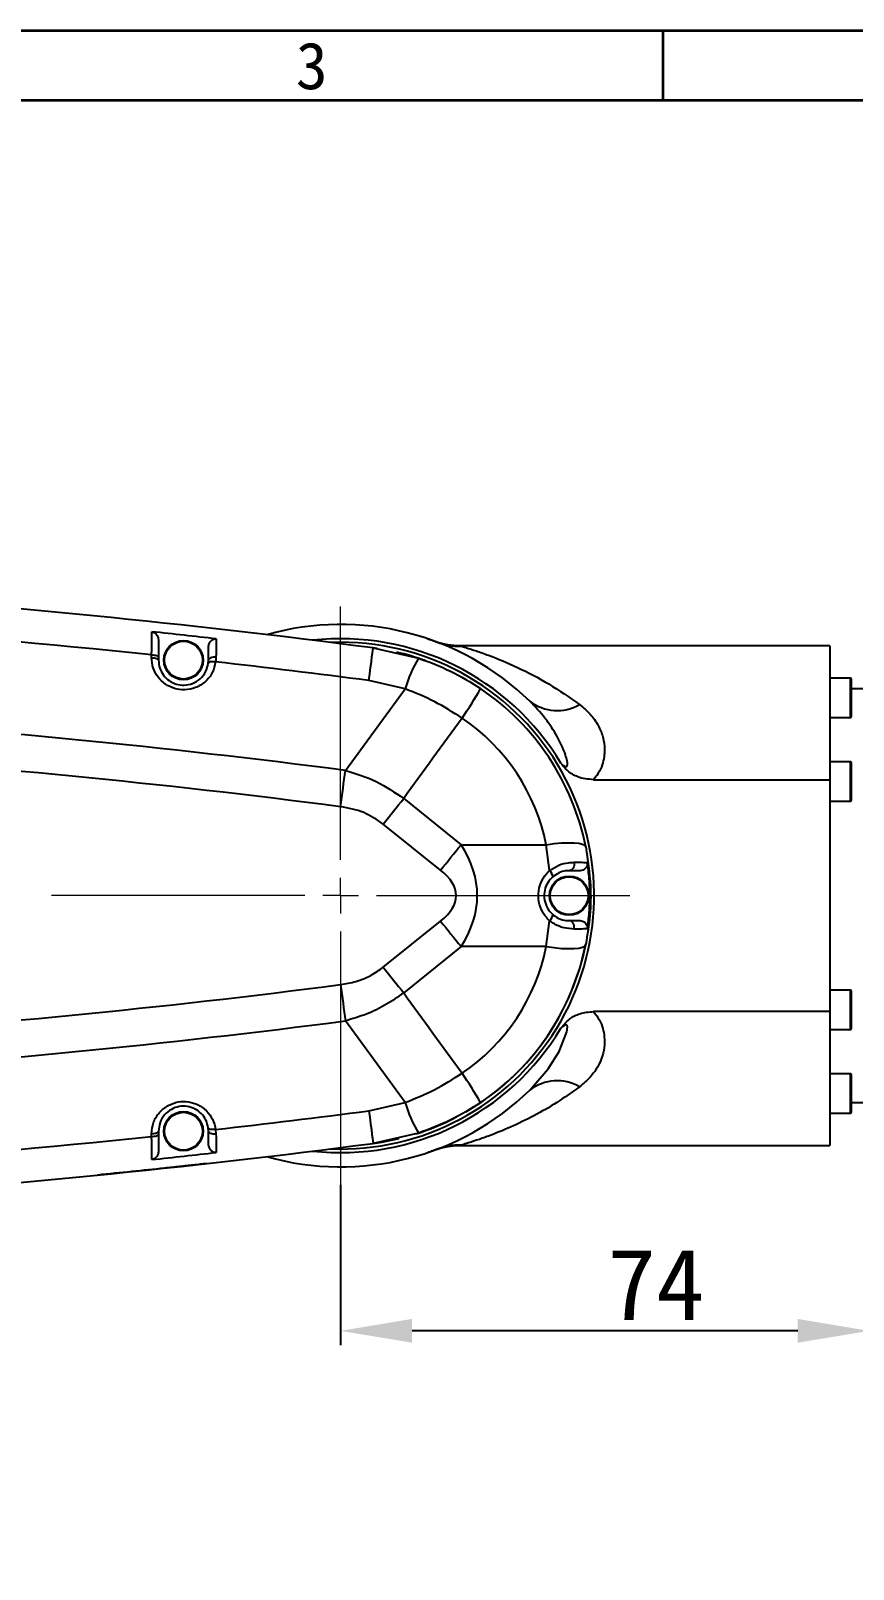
# Model space of a CAD drawing. Header units: inches. Extents: x 205 to 4949, y 179 to 2281.
# Drawn here: x 4663.5 to 4778.6, y 1291.5 to 1507.1 of the extents above; entities that cross this region are included whole.
import ezdxf

# ---------------------------------------------------------------- set-up
doc = ezdxf.new("R2010")
doc.units = ezdxf.units.IN
doc.header["$MEASUREMENT"] = 0
doc.layers.add('5', color=7, linetype='Continuous', lineweight=0)
doc.layers.add('PDF_Geomertry', color=7, linetype='Continuous')
doc.layers.add('PDF_Text', color=7, linetype='Continuous')
doc.styles.get("Standard").update_dxf_attribs({"font": ''})
doc.styles.add('宋体', font='')
doc.styles.get('Standard').set_extended_font_data('SimSun')
doc.styles.get('宋体').set_extended_font_data('SimSun')
doc.dimstyles.new('ISO-25', dxfattribs={"dimtxt": 2.5, "dimasz": 2.5, "dimexe": 1.25, "dimexo": 0.625, "dimtad": 1, "dimtxsty": 'Standard', "dimcen": 2.5, "dimadec": 0, "dimazin": 0, "dimtfac": 1, "dimtmove": 0, "dimatfit": 3, "dimfxl": 1, "dimarcsym": 0})

# ---------------------------------------------------------------- blocks, each defined once
blk = doc.blocks.new('*D58')
at = {"color": 0, "lineweight": -2}
for p, q in [((4780.84, 1356.91), (4780.84, 1322.94)), ((4706.84, 1345.41), (4706.84, 1322.94)), ((4770.84, 1324.94), (4716.84, 1324.94))]:
    blk.add_line(p, q, dxfattribs=at)
at = {"color": 0}
for points in [[(4716.84, 1326.61), (4716.84, 1323.28), (4706.84, 1324.94)], [(4770.84, 1323.28), (4770.84, 1326.61), (4780.84, 1324.94)]]:
    blk.add_solid(points, dxfattribs=at)
at = {"layer": 'Defpoints', "color": 0}
for p in [(4780.84, 1356.91), (4706.84, 1345.41), (4706.84, 1324.94)]:
    blk.add_point(p, dxfattribs=at)
at = {"color": 0, "insert": (4751, 1336.47), "char_height": 40, "attachment_point": 2}
blk.add_mtext('{\\fSimSun|b1|i0|c134|p2;\\H0.25x;74}', dxfattribs=at)
blk = doc.blocks.new('*D59')
at = {"color": 0, "lineweight": -2}
for p, q in [((4785.34, 1360.95), (4785.34, 1322.94)), ((4780.84, 1351.95), (4780.84, 1322.94)), ((4770.84, 1324.94), (4760.84, 1324.94)), ((4785.34, 1324.94), (4780.84, 1324.94)), ((4795.34, 1324.94), (4828.45, 1324.94))]:
    blk.add_line(p, q, dxfattribs=at)
at = {"color": 0}
for points in [[(4770.84, 1323.28), (4770.84, 1326.61), (4780.84, 1324.94)], [(4795.34, 1326.61), (4795.34, 1323.28), (4785.34, 1324.94)]]:
    blk.add_solid(points, dxfattribs=at)
at = {"layer": 'Defpoints', "color": 0}
for p in [(4785.34, 1360.95), (4780.84, 1351.95), (4780.84, 1324.94)]:
    blk.add_point(p, dxfattribs=at)
at = {"color": 0, "insert": (4816.9, 1336.47), "char_height": 40, "attachment_point": 2}
blk.add_mtext('{\\fSimSun|b1|i0|c134|p2;\\H0.25x;4.5}', dxfattribs=at)
blk = doc.blocks.new('SW_CENTERMARKSYMBOL_11')
at = {"layer": '5', "color": 0}
for p, q in [((0, 1), (0, 8.1)), ((0, 0), (0, 0.5)), ((-1, 0), (-8.1, 0)), ((0, 0), (-0.5, 0)), ((0, 0), (0, -0.5)), ((0, 0), (0.5, 0)), ((1, 0), (8.1, 0)), ((0, -1), (0, -8.1))]:
    blk.add_line(p, q, dxfattribs=at)

msp = doc.modelspace()

# ---------------------------------------------------------------- linework, layer by layer
for p, q in [((4688.3446, 1418.9143), (4688.3446, 1420.5927)), ((4706.8446, 1421.4142), (4705.4247, 1421.3858)), ((4711.4002, 1420.6165), (4717.7523, 1419.1712)), ((4775.3444, 1420.9142), (4723.4389, 1420.9142)), ((4775.3444, 1420.9142), (4775.3444, 1402.1624)), ((4680.3805, 1419.2544), (4680.3805, 1419.651)), ((4681.3446, 1419.3108), (4681.3446, 1418.9143)), ((4688.3151, 1418.4608), (4688.3446, 1418.9143)), ((4778.2444, 1416.3771), (4775.3444, 1416.3771)), ((4778.2444, 1410.8771), (4778.2444, 1416.3771)), ((4778.3444, 1416.2771), (4778.3444, 1410.9771)), ((4707.5092, 1403.4613), (4715.8926, 1414.8922)), ((4715.8926, 1414.8922), (4710.8007, 1416.0498)), ((4726.4215, 1414.927), (4725.8715, 1415.2907)), ((4780.8444, 1414.9143), (4778.3444, 1414.9143)), ((4775.3444, 1410.8771), (4778.2444, 1410.8771)), ((4778.2444, 1404.6643), (4775.3444, 1404.6643)), ((4778.2444, 1399.1643), (4778.2444, 1404.6643)), ((4778.3444, 1404.5643), (4778.3444, 1399.2643)), ((4742.2522, 1402.1624), (4775.3444, 1402.1624)), ((4775.3444, 1402.1624), (4775.3444, 1369.6663)), ((4715.6727, 1399.5165), (4723.7114, 1393.056)), ((4775.3444, 1399.1643), (4778.2444, 1399.1643)), ((4720.8417, 1389.4851), (4712.8029, 1395.9456)), ((4723.7114, 1393.056), (4735.6431, 1393.056)), ((4736.0843, 1389.4244), (4735.6431, 1393.056)), ((4712.8029, 1375.883), (4720.8417, 1382.3435)), ((4735.6431, 1378.7727), (4736.0843, 1382.4042)), ((4723.7114, 1378.7727), (4715.6727, 1372.3122)), ((4735.6431, 1378.7727), (4723.7114, 1378.7727)), ((4778.2444, 1372.6644), (4775.3444, 1372.6644)), ((4778.2444, 1367.1644), (4778.2444, 1372.6644)), ((4778.3444, 1372.5644), (4778.3444, 1367.2644)), ((4775.3444, 1369.6663), (4742.2522, 1369.6663)), ((4775.3444, 1369.6663), (4775.3444, 1350.9144)), ((4715.8926, 1356.9365), (4707.5092, 1368.3673)), ((4775.3444, 1367.1644), (4778.2444, 1367.1644)), ((4778.2444, 1360.9516), (4775.3444, 1360.9516)), ((4778.2444, 1360.7432), (4778.2444, 1360.9516)), ((4778.2444, 1355.4516), (4778.2444, 1360.7432)), ((4778.3444, 1360.8516), (4778.3444, 1360.6507)), ((4778.3444, 1360.6507), (4778.3444, 1355.5516)), ((4733.3387, 1358.6737), (4733.5945, 1358.9695)), ((4710.8007, 1355.7789), (4715.8926, 1356.9365)), ((4778.3444, 1356.9144), (4780.8444, 1356.9144)), ((4775.3444, 1355.4516), (4778.2444, 1355.4516)), ((4680.3805, 1352.1777), (4680.3805, 1352.5743)), ((4681.3446, 1352.9144), (4681.3446, 1352.5178)), ((4688.3446, 1352.9144), (4688.3151, 1353.3679)), ((4689.3451, 1353.1576), (4689.394, 1352.4779)), ((4717.7523, 1352.6575), (4711.4002, 1351.2122)), ((4723.4389, 1350.9144), (4775.3444, 1350.9144))]:
    msp.add_line(p, q)
at = {"flags": 128}
for points in [[(4710.8007, 1416.0498), (4710.9274, 1417.0143), (4711.0438, 1417.9011), (4711.1473, 1418.6895), (4711.2355, 1419.3613), (4711.3063, 1419.9007), (4711.3581, 1420.2952), (4711.3897, 1420.5357), (4711.4002, 1420.6165)], [(4711.973, 1420.5365), (4711.6932, 1420.5767), (4711.4002, 1420.6165)], [(4680.3805, 1419.651), (4680.5704, 1419.6424), (4680.7521, 1419.6216), (4680.9187, 1419.5895), (4681.0643, 1419.5471), (4681.1835, 1419.4961), (4681.2719, 1419.4382), (4681.3263, 1419.3757), (4681.3446, 1419.3108)], [(4680.3805, 1419.2544), (4680.5704, 1419.2458), (4680.7521, 1419.225), (4680.9187, 1419.1929), (4681.0643, 1419.1505), (4681.1835, 1419.0995), (4681.2719, 1419.0416), (4681.3263, 1418.9792), (4681.3446, 1418.9143)], [(4689.3451, 1418.6711), (4689.1516, 1418.6894), (4688.964, 1418.6941), (4688.7895, 1418.6849), (4688.6347, 1418.6622), (4688.5055, 1418.6269), (4688.4069, 1418.5804), (4688.3426, 1418.5243), (4688.3151, 1418.4608)], [(4689.394, 1419.3507), (4689.1921, 1419.3462), (4688.9964, 1419.3239), (4688.815, 1419.2849), (4688.6552, 1419.2308), (4688.5236, 1419.1637), (4688.4255, 1419.0865), (4688.365, 1419.0022), (4688.3446, 1418.9143)], [(4706.8483, 1398.3738), (4706.9326, 1399.0226), (4707.0168, 1399.6702), (4707.1006, 1400.3154), (4707.1839, 1400.9568), (4707.2666, 1401.5933), (4707.3484, 1402.2237), (4707.4294, 1402.8468), (4707.5092, 1403.4613)], [(4712.8029, 1395.9456), (4713.1674, 1396.3991), (4713.5313, 1396.8519), (4713.8941, 1397.3033), (4714.2553, 1397.7528), (4714.6142, 1398.1994), (4714.9705, 1398.6427), (4715.3235, 1399.0819), (4715.6727, 1399.5165)], [(4720.8417, 1389.4851), (4721.2061, 1389.9387), (4721.57, 1390.3914), (4721.9328, 1390.8429), (4722.294, 1391.2923), (4722.653, 1391.739), (4723.0092, 1392.1822), (4723.3622, 1392.6215), (4723.7114, 1393.056)], [(4735.6431, 1393.056), (4736.7434, 1393.2), (4737.7759, 1393.2937), (4738.712, 1393.3346), (4739.5258, 1393.3215), (4740.1946, 1393.2548), (4740.6999, 1393.1363), (4741.0277, 1392.9693), (4741.1688, 1392.7584)], [(4739.5466, 1390.5906), (4739.5571, 1390.3731), (4739.5338, 1390.1575), (4739.4777, 1389.954), (4739.3915, 1389.7725), (4739.2793, 1389.6216), (4739.1463, 1389.5083), (4738.9991, 1389.4381), (4738.8445, 1389.4143)], [(4720.8417, 1382.3435), (4721.2061, 1381.89), (4721.57, 1381.4372), (4721.9328, 1380.9858), (4722.294, 1380.5364), (4722.653, 1380.0897), (4723.0092, 1379.6464), (4723.3622, 1379.2072), (4723.7114, 1378.7727)], [(4739.5466, 1381.238), (4739.5571, 1381.4556), (4739.5338, 1381.6712), (4739.4777, 1381.8746), (4739.3915, 1382.0561), (4739.2793, 1382.2071), (4739.1463, 1382.3204), (4738.9991, 1382.3905), (4738.8445, 1382.4143)], [(4735.6431, 1378.7727), (4736.7434, 1378.6287), (4737.7759, 1378.535), (4738.712, 1378.4941), (4739.5258, 1378.5072), (4740.1946, 1378.5739), (4740.6999, 1378.6924), (4741.0277, 1378.8594), (4741.1688, 1379.0703)], [(4739.1851, 1372.5322), (4740.3731, 1375.8727), (4741.1883, 1379.1688)], [(4712.8029, 1375.883), (4713.1674, 1375.4296), (4713.5313, 1374.9767), (4713.8941, 1374.5253), (4714.2553, 1374.0759), (4714.6142, 1373.6293), (4714.9705, 1373.186), (4715.3235, 1372.7468), (4715.6727, 1372.3122)], [(4706.8483, 1373.4549), (4706.9326, 1372.806), (4707.0168, 1372.1584), (4707.1006, 1371.5133), (4707.1839, 1370.8718), (4707.2666, 1370.2353), (4707.3484, 1369.6049), (4707.4294, 1368.9818), (4707.5092, 1368.3673)], [(4733.5945, 1358.9695), (4735.9219, 1361.6606), (4737.4257, 1364.0986), (4738.516, 1366.838), (4738.6045, 1367.551), (4738.5665, 1367.726), (4738.5341, 1367.7789), (4738.4854, 1367.8184), (4738.433, 1367.8342), (4738.3601, 1367.8306), (4738.2312, 1367.7833), (4737.8267, 1367.4848), (4737.699, 1367.3672), (4737.699, 1367.3672)], [(4710.8007, 1355.7789), (4710.9274, 1354.8143), (4711.0438, 1353.9275), (4711.1473, 1353.1391), (4711.2355, 1352.4673), (4711.3063, 1351.9279), (4711.3581, 1351.5334), (4711.3897, 1351.293), (4711.4002, 1351.2122)], [(4680.3805, 1352.5743), (4680.5704, 1352.5829), (4680.7521, 1352.6036), (4680.9187, 1352.6357), (4681.0643, 1352.6781), (4681.1835, 1352.7291), (4681.2719, 1352.787), (4681.3263, 1352.8495), (4681.3446, 1352.9144)], [(4680.3805, 1352.1777), (4680.5704, 1352.1863), (4680.7521, 1352.207), (4680.9187, 1352.2392), (4681.0643, 1352.2816), (4681.1835, 1352.3326), (4681.2719, 1352.3904), (4681.3263, 1352.4529), (4681.3446, 1352.5178)], [(4689.3451, 1353.1576), (4689.1516, 1353.1392), (4688.964, 1353.1346), (4688.7895, 1353.1438), (4688.6347, 1353.1664), (4688.5055, 1353.2017), (4688.4069, 1353.2483), (4688.3426, 1353.3044), (4688.3151, 1353.3679)], [(4689.394, 1352.4779), (4689.1921, 1352.4825), (4688.9964, 1352.5047), (4688.815, 1352.5437), (4688.6552, 1352.5979), (4688.5236, 1352.6649), (4688.4255, 1352.7422), (4688.365, 1352.8265), (4688.3446, 1352.9144)], [(4711.4002, 1351.2122), (4712.5949, 1351.3901), (4715.0202, 1351.8827)], [(4720.1645, 1350.3263), (4720.2128, 1350.3479), (4721.1701, 1350.6486), (4721.6482, 1350.7562), (4721.7149, 1350.769), (4721.7332, 1350.7724), (4721.7425, 1350.7741), (4721.7437, 1350.7743), (4721.7442, 1350.7745), (4721.7445, 1350.7745), (4721.7445, 1350.7745), (4721.7446, 1350.7745), (4721.7446, 1350.7745)]]:
    msp.add_lwpolyline(points, dxfattribs=at)
for centre, radius in [((4684.8446, 1418.9142), 2.75), ((4684.8446, 1418.9142), 2.65), ((4738.8445, 1385.9143), 2.75), ((4738.8445, 1385.9143), 2.65), ((4684.8446, 1352.9144), 2.75), ((4684.8446, 1352.9144), 2.65)]:
    msp.add_circle(centre, radius)
for centre, radius, start, end in [((4553.845, 220.4673), 1210.4469, 82.5209933, 89.9806604), ((4553.845, 220.4673), 1205.8411, 83.976548, 88.1460627), ((4553.845, 220.4673), 1209.0612, 83.561047, 83.9903587), ((4706.8446, 1385.9143), 37.9999, 45.795877, 105.798563), ((4706.8446, 1385.9143), 35.9999, 31.010893, 96.261051), ((4706.8446, 1385.9143), 35.4999, 267.707735, 90), ((4723.6645, 1430.6001), 9.7466, 249.380652, 270.533333), ((4553.845, 220.4673), 1205.8411, 82.5209933, 83.5480556), ((4706.8446, 1385.9143), 34.9999, 70.205103, 77.048813), ((4730.8422, 1410.9385), 15.4636, 147.832925, 165.1862), ((4778.2444, 1416.2771), 0.1, 0, 90), ((4691.3752, 1433.885), 39.8453, 324.577916, 331.589167), ((4706.8446, 1385.9143), 34.9999, 11.2766, 55.989612), ((4553.845, 220.4673), 1192.9323, 82.5990413, 89.9018294), ((4737.187, 1418.1999), 6.3451, 232.663384, 299.494188), ((4708.1838, 1387.5807), 27.9999, 11.2766, 55.989612), ((4778.2444, 1410.9771), 0.1, 270, 0), ((4553.845, 220.4673), 1187.8021, 82.5990413, 89.9018294), ((4778.2444, 1404.5643), 0.1, 0, 90), ((4778.2444, 1399.2643), 0.1, 270, 0), ((4735.3052, 1388.4542), 1.2443, 4.572287, 51.235765), ((4735.3051, 1383.3745), 1.2443, 308.765977, 355.429214), ((4708.1838, 1384.2479), 27.9999, 304.010388, 348.7234), ((4706.8446, 1385.9143), 34.9999, 304.010388, 348.7234), ((4553.845, 2551.3613), 1187.8021, 270.0981706, 277.4009587), ((4706.8446, 1385.9143), 34.9999, 300.067254, 337.520851), ((4778.2444, 1372.5644), 0.1, 360, 90), ((4553.845, 2551.3613), 1192.9323, 270.0981706, 277.4009587), ((4706.8446, 1385.9143), 35.9999, 263.738949, 328.989107), ((4778.2444, 1367.2644), 0.1, 270, 0), ((4691.3832, 1337.9489), 39.8358, 28.409587, 35.422589), ((4778.2444, 1360.8516), 0.1, 0, 90), ((4706.8446, 1385.9143), 37.9999, 254.201437, 314.204123), ((4737.187, 1353.6284), 6.3454, 60.507945, 127.334484), ((4730.8422, 1360.8901), 15.4635, 194.813389, 212.166902), ((4553.845, 2551.3613), 1205.8411, 276.4519444, 277.4790067), ((4706.8446, 1385.9143), 34.9999, 287.583956, 297.62447), ((4778.2444, 1355.5516), 0.1, 270, 0), ((4553.845, 2551.3613), 1205.8411, 271.8539373, 276.023452), ((4553.845, 2551.3613), 1210.4469, 270.0193396, 277.4790067), ((4553.845, 2551.3613), 1209.0612, 276.0096413, 276.438953), ((4723.6641, 1341.2312), 9.744, 89.463746, 110.622269)]:
    msp.add_arc(centre, radius, start, end)
for centre, major_axis, ratio, start_param, end_param in [((5282.9313, 1127.6672), (816.5258, 1016.0006), 0.47274837, 1.67034684, 1.68107589), ((4646.8812, 1385.9143), (79.1043, 0), 0.37924524, 6.04282194, 6.52354868), ((4646.8812, 1385.9143), (76.1496, 0), 0.1969802, 6.04282194, 6.52354868), ((5282.9313, 1644.1615), (-816.5258, 1016.0006), 0.47274837, 1.46051677, 1.47124581)]:
    msp.add_ellipse(centre, major_axis=major_axis, ratio=ratio, start_param=start_param, end_param=end_param)
for points, knots in [([(4680.3805, 1419.651), (4680.3913, 1420.3759), (4680.4099, 1421.6246), (4680.4231, 1422.5117), (4680.4286, 1422.8839)], [0, 0, 0, 0, 0.58053145, 1, 1, 1, 1]), ([(4680.4286, 1422.8839), (4680.5254, 1422.8629), (4680.7188, 1422.8211), (4680.9666, 1422.6348), (4681.1886, 1422.3435), (4681.3235, 1421.9725), (4681.3383, 1421.6936), (4681.3446, 1421.5747)], [0, 0, 0, 0, 0.16887697, 0.33714765, 0.51991464, 0.7953926, 1, 1, 1, 1]), ([(4681.3446, 1421.5747), (4681.3446, 1421.4113), (4681.3446, 1420.7607), (4681.3446, 1419.9317), (4681.3446, 1419.3108)], [0, 0, 0, 0, 0.25115941, 1, 1, 1, 1]), ([(4688.3446, 1420.5927), (4688.357, 1420.7618), (4688.38, 1421.076), (4688.5665, 1421.4732), (4688.8155, 1421.7398), (4689.0982, 1421.8867), (4689.3117, 1421.9137), (4689.4222, 1421.9029), (4689.4346, 1421.9016)], [0, 0, 0, 0, 0.26367514, 0.4902037, 0.67195417, 0.82597112, 0.98052845, 1, 1, 1, 1]), ([(4689.4346, 1421.9016), (4689.4313, 1421.698), (4689.4202, 1420.9994), (4689.4049, 1420.0344), (4689.394, 1419.3507)], [0, 0, 0, 0, 0.29149034, 1, 1, 1, 1]), ([(4719.0797, 1421.8906), (4719.0771, 1421.8915), (4718.9771, 1421.9264), (4719.0907, 1421.8866), (4719.4707, 1421.7572), (4719.9543, 1421.582), (4720.2268, 1421.4799), (4720.2322, 1421.4778)], [0, 0, 0, 0, 0.00839124, 0.32274958, 0.6296988, 0.99272318, 1, 1, 1, 1]), ([(4720.1586, 1421.5214), (4720.3059, 1421.4493), (4720.7413, 1421.2366), (4722.169, 1421.0542), (4721.7446, 1421.0542), (4721.7445, 1421.0542)], [0, 0, 0, 0, 0.33853533, 0.99998452, 1, 1, 1, 1]), ([(4723.4382, 1420.9177), (4723.4036, 1420.9164), (4723.1344, 1420.9064), (4722.6977, 1420.939), (4722.1762, 1420.9924), (4721.7959, 1421.0516), (4721.4285, 1421.1205), (4720.9575, 1421.2384), (4720.5565, 1421.3458), (4720.2108, 1421.4868), (4720.1955, 1421.493)], [0, 0, 0, 0, 0.023567055, 0.183186494, 0.299645921, 0.401982159, 0.520863728, 0.729391916, 0.987961705, 1, 1, 1, 1]), ([(4723.4389, 1420.9086), (4723.4235, 1420.9101), (4723.3861, 1420.914), (4723.5824, 1420.8947), (4723.6932, 1420.8685), (4723.7553, 1420.8539)], [0, 0, 0, 0, 0.23607069, 0.57185215, 1, 1, 1, 1]), ([(4723.7553, 1420.8539), (4723.934, 1420.8012), (4724.1335, 1420.7424), (4724.8112, 1420.5355), (4725.7958, 1420.2218), (4728.1881, 1419.3875), (4731.5963, 1417.9578), (4735.9938, 1415.6994), (4738.8731, 1413.6836), (4740.3109, 1412.6771)], [0, 0, 0, 0, 0.07732632, 0.086294266, 0.194934985, 0.303884559, 0.535395722, 0.768005051, 1, 1, 1, 1]), ([(4689.3451, 1418.6711), (4689.2224, 1418.152), (4688.9767, 1417.1131), (4687.9468, 1415.8339), (4686.5824, 1414.9874), (4685.0518, 1414.6734), (4683.569, 1414.8689), (4682.2572, 1415.5051), (4681.2174, 1416.516), (4680.5145, 1417.8113), (4680.4252, 1418.773), (4680.3805, 1419.2544)], [0, 0, 0, 0, 0.12120429, 0.24254897, 0.35979128, 0.46981494, 0.57401419, 0.67620896, 0.78054208, 0.89014169, 1, 1, 1, 1]), ([(4681.3446, 1418.9143), (4681.3791, 1418.5404), (4681.4477, 1417.7965), (4681.9912, 1416.7899), (4682.7987, 1416.0015), (4683.8209, 1415.5039), (4684.9792, 1415.3511), (4686.1737, 1415.5981), (4687.234, 1416.2596), (4688.0304, 1417.2537), (4688.22, 1418.0575), (4688.3151, 1418.4608)], [0, 0, 0, 0, 0.11162513, 0.2220946, 0.32605059, 0.42681341, 0.52905846, 0.63745075, 0.75427119, 0.87672098, 1, 1, 1, 1]), ([(4717.7523, 1419.1711), (4719.2947, 1418.6653), (4720.7876, 1418.0573), (4723.6774, 1416.6428), (4725.0742, 1415.8361), (4726.4215, 1414.927)], [0, 0, 0, 0, 0.5, 0.5, 1, 1, 1, 1]), ([(4723.8454, 1410.7909), (4722.5935, 1411.5913), (4720.0671, 1413.2066), (4717.2924, 1414.327), (4715.8926, 1414.8922)], [0, 0, 0, 0, 0.49549094, 1, 1, 1, 1]), ([(4737.699, 1404.4615), (4737.8219, 1404.3485), (4738.0065, 1404.1788), (4738.2499, 1404.0254), (4738.3834, 1403.9901), (4738.456, 1403.9951), (4738.5072, 1404.0197), (4738.552, 1404.0675), (4738.6008, 1404.178), (4738.6242, 1404.5598), (4738.2938, 1405.9834), (4737.2679, 1408.1858), (4735.5194, 1410.8671), (4734.0708, 1412.3869), (4733.3387, 1413.155)], [0, 0, 0, 0, 0.04206621, 0.06318934, 0.071631, 0.07655917, 0.08152524, 0.0859207, 0.09332418, 0.11230949, 0.18273248, 0.46342124, 0.72884194, 1, 1, 1, 1]), ([(4740.3109, 1412.6771), (4740.8204, 1412.2509), (4741.8539, 1411.3864), (4742.9408, 1409.8468), (4743.6334, 1408.1555), (4743.828, 1406.7502), (4743.7456, 1405.1431), (4743.3803, 1403.6449), (4742.5541, 1402.5591), (4742.2522, 1402.1624)], [0, 0, 0, 0, 0.16769232, 0.34017024, 0.48970857, 0.64506657, 0.69948396, 0.89018429, 1, 1, 1, 1]), ([(4707.5092, 1403.4613), (4708.9873, 1403.0119), (4711.9134, 1402.1224), (4714.4283, 1400.3791), (4715.6727, 1399.5165)], [0, 0, 0, 0, 0.50516987, 1, 1, 1, 1]), ([(4742.2522, 1402.1624), (4741.4946, 1402.2306), (4740.1961, 1402.3476), (4738.8128, 1403.1993), (4738.1442, 1403.9131), (4737.8454, 1404.2786), (4737.7266, 1404.4268), (4737.7031, 1404.4563), (4737.699, 1404.4615)], [0, 0, 0, 0, 0.42523471, 0.72877471, 0.89241239, 0.97862768, 0.99621847, 1, 1, 1, 1]), ([(4712.8029, 1395.9456), (4711.9195, 1396.5444), (4710.1073, 1397.7729), (4707.9527, 1398.1701), (4706.8483, 1398.3738)], [0, 0, 0, 0, 0.48745707, 1, 1, 1, 1]), ([(4741.1688, 1392.7584), (4741.4456, 1390.9403), (4741.9266, 1387.7814), (4741.8311, 1383.1386), (4741.3913, 1380.437), (4741.1688, 1379.0703)], [0, 0, 0, 0, 0.40121015, 0.69707226, 1, 1, 1, 1]), ([(4736.0843, 1389.4244), (4736.5177, 1389.7029), (4737.3915, 1390.2645), (4738.6256, 1390.5536), (4739.2836, 1390.58), (4739.5466, 1390.5906)], [0, 0, 0, 0, 0.3714398, 0.74887268, 1, 1, 1, 1]), ([(4739.5466, 1390.5906), (4740.0467, 1390.5889), (4740.8853, 1390.5861), (4741.236, 1390.5725), (4741.3776, 1390.567)], [0, 0, 0, 0, 0.59638678, 1, 1, 1, 1]), ([(4741.3776, 1390.567), (4741.389, 1390.4945), (4741.3922, 1390.4221), (4741.3827, 1390.2775), (4741.3695, 1390.2046), (4741.3075, 1389.9961), (4741.2344, 1389.8658), (4741.0414, 1389.6495), (4740.9213, 1389.5624), (4740.6536, 1389.4444), (4740.5096, 1389.4143), (4740.3628, 1389.4143)], [0, 0, 0, 0, 0.125, 0.125, 0.25, 0.25, 0.5, 0.5, 0.75, 0.75, 1, 1, 1, 1]), ([(4741.3776, 1381.2616), (4741.4995, 1382.0333), (4741.5897, 1382.8104), (4741.709, 1384.3624), (4741.7679, 1385.9143), (4741.709, 1387.4663), (4741.5897, 1389.0182), (4741.4995, 1389.7953), (4741.3776, 1390.567)], [0, 0, 0, 0, 0.25, 0.25, 0.5, 0.75, 0.75, 1, 1, 1, 1]), ([(4736.0843, 1382.4042), (4735.7393, 1382.7819), (4735.0455, 1383.5416), (4734.5399, 1385.0427), (4734.5082, 1386.5875), (4734.9495, 1388.0304), (4735.5711, 1388.9398), (4736.0034, 1389.3481), (4736.0843, 1389.4244)], [0, 0, 0, 0, 0.19579873, 0.39384375, 0.58496692, 0.76984383, 0.95697418, 1, 1, 1, 1]), ([(4736.5455, 1388.5534), (4736.4826, 1388.4961), (4736.1493, 1388.192), (4735.6663, 1387.514), (4735.3187, 1386.4246), (4735.3433, 1385.2534), (4735.7435, 1384.1205), (4736.2776, 1383.5576), (4736.5455, 1383.2753)], [0, 0, 0, 0, 0.04389092, 0.23273762, 0.41624756, 0.60468992, 0.80168484, 1, 1, 1, 1]), ([(4738.8445, 1389.4143), (4738.6709, 1389.4067), (4738.2469, 1389.3882), (4737.4243, 1389.1838), (4736.8339, 1388.7603), (4736.5455, 1388.5534)], [0, 0, 0, 0, 0.26179431, 0.63938538, 1, 1, 1, 1]), ([(4740.3628, 1389.4143), (4740.2517, 1389.4143), (4739.9456, 1389.4143), (4739.2728, 1389.4143), (4738.8445, 1389.4143)], [0, 0, 0, 0, 0.36330853, 1, 1, 1, 1]), ([(4739.5466, 1381.238), (4739.0853, 1381.2667), (4738.1655, 1381.3239), (4736.8958, 1381.8214), (4736.2504, 1382.2849), (4736.0843, 1382.4042)], [0, 0, 0, 0, 0.42746839, 0.85255946, 1, 1, 1, 1]), ([(4736.5455, 1383.2753), (4736.6554, 1383.1866), (4737.0861, 1382.8391), (4737.9532, 1382.4706), (4738.542, 1382.4334), (4738.8445, 1382.4143)], [0, 0, 0, 0, 0.1428629, 0.5596589, 1, 1, 1, 1]), ([(4738.8445, 1382.4143), (4739.2728, 1382.4143), (4739.9456, 1382.4143), (4740.2517, 1382.4143), (4740.3628, 1382.4143)], [0, 0, 0, 0, 0.63669147, 1, 1, 1, 1]), ([(4740.3628, 1382.4143), (4740.4809, 1382.4029), (4740.717, 1382.3801), (4741.0303, 1382.2003), (4741.2609, 1381.9373), (4741.396, 1381.6092), (4741.3838, 1381.3786), (4741.3776, 1381.2616)], [0, 0, 0, 0, 0.202914943, 0.405959446, 0.605377589, 0.799728244, 1, 1, 1, 1]), ([(4741.3776, 1381.2616), (4741.236, 1381.2562), (4740.8853, 1381.2426), (4740.0467, 1381.2397), (4739.5466, 1381.238)], [0, 0, 0, 0, 0.403613113, 1, 1, 1, 1]), ([(4706.8483, 1373.4549), (4707.563, 1373.5797), (4709.0138, 1373.8332), (4711.0544, 1374.6395), (4712.2336, 1375.4781), (4712.8029, 1375.883)], [0, 0, 0, 0, 0.334238143, 0.678550281, 1, 1, 1, 1]), ([(4715.6727, 1372.3122), (4714.8618, 1371.7332), (4713.2248, 1370.5643), (4710.4645, 1369.2395), (4708.5006, 1368.6599), (4707.5092, 1368.3673)], [0, 0, 0, 0, 0.32707812, 0.66030454, 1, 1, 1, 1]), ([(4737.699, 1367.3672), (4737.7031, 1367.3724), (4738.0664, 1367.8279), (4738.8044, 1368.6862), (4740.4118, 1369.5201), (4741.6007, 1369.6145), (4742.2522, 1369.6663)], [0, 0, 0, 0, 0.00377146, 0.33002233, 0.63284064, 1, 1, 1, 1]), ([(4742.2522, 1369.6663), (4742.554, 1369.2694), (4743.3799, 1368.1831), (4743.8231, 1366.382), (4743.7969, 1364.5909), (4743.4668, 1363.2341), (4742.8392, 1361.8456), (4741.8674, 1360.4568), (4740.8351, 1359.5912), (4740.3109, 1359.1516)], [0, 0, 0, 0, 0.10980332, 0.30048213, 0.42777636, 0.55950275, 0.65986731, 0.82730064, 1, 1, 1, 1]), ([(4715.8926, 1356.9365), (4717.2677, 1357.4908), (4720.0428, 1358.6094), (4722.5703, 1360.2235), (4723.8454, 1361.0378)], [0, 0, 0, 0, 0.49550148, 1, 1, 1, 1]), ([(4740.3109, 1359.1516), (4739.2558, 1358.3953), (4737.1454, 1356.8824), (4733.8839, 1355.0213), (4730.6188, 1353.4404), (4727.8897, 1352.34), (4725.8161, 1351.6116), (4724.4434, 1351.1775), (4723.9656, 1351.0367), (4723.7553, 1350.9747)], [0, 0, 0, 0, 0.17172277, 0.34346212, 0.51989337, 0.69615537, 0.80406534, 0.91373857, 1, 1, 1, 1]), ([(4680.3805, 1352.5743), (4680.4341, 1353.1012), (4680.5414, 1354.1559), (4681.3875, 1355.5533), (4682.6168, 1356.5681), (4684.0748, 1357.085), (4685.5578, 1357.1008), (4686.9436, 1356.6606), (4688.1213, 1355.8056), (4689.0132, 1354.6052), (4689.2337, 1353.6434), (4689.3451, 1353.1576)], [0, 0, 0, 0, 0.12014865, 0.2404667, 0.35607429, 0.46448468, 0.56783221, 0.67017646, 0.77551324, 0.88661373, 1, 1, 1, 1]), ([(4688.3151, 1353.3679), (4688.2288, 1353.7453), (4688.0584, 1354.4901), (4687.3681, 1355.4228), (4686.4535, 1356.0896), (4685.374, 1356.4347), (4684.2158, 1356.4228), (4683.0776, 1356.0177), (4682.1219, 1355.225), (4681.4683, 1354.1386), (4681.3859, 1353.3236), (4681.3446, 1352.9144)], [0, 0, 0, 0, 0.11534658, 0.22758591, 0.33283643, 0.43395661, 0.53540835, 0.64202938, 0.756871, 0.87795677, 1, 1, 1, 1]), ([(4726.4215, 1356.9016), (4725.064, 1356.0522), (4722.3206, 1354.3356), (4719.2855, 1353.2207), (4717.7523, 1352.6575)], [0, 0, 0, 0, 0.494839343, 1, 1, 1, 1]), ([(4680.4286, 1348.9448), (4680.4231, 1349.3169), (4680.4099, 1350.204), (4680.3913, 1351.4528), (4680.3805, 1352.1777)], [0, 0, 0, 0, 0.4194632, 1, 1, 1, 1]), ([(4681.3446, 1352.5178), (4681.3446, 1351.897), (4681.3446, 1351.068), (4681.3446, 1350.4174), (4681.3446, 1350.2539)], [0, 0, 0, 0, 0.7488236, 1, 1, 1, 1]), ([(4688.3446, 1351.2359), (4688.3446, 1351.2466), (4688.3446, 1351.7303), (4688.3446, 1352.329), (4688.3446, 1352.9144)], [0, 0, 0, 0, 0.02210337, 1, 1, 1, 1]), ([(4689.394, 1352.4779), (4689.402, 1351.9737), (4689.4094, 1351.5085), (4689.423, 1350.6535), (4689.4292, 1350.2629), (4689.4346, 1349.927)], [0, 0, 0, 0, 0.5, 0.5, 1, 1, 1, 1]), ([(4681.3446, 1350.2539), (4681.3322, 1350.085), (4681.3093, 1349.7708), (4681.1226, 1349.3733), (4680.8737, 1349.1083), (4680.6315, 1348.9786), (4680.4814, 1348.9536), (4680.4286, 1348.9448)], [0, 0, 0, 0, 0.28987567, 0.53885517, 0.73867452, 0.90801341, 1, 1, 1, 1]), ([(4689.4346, 1349.927), (4689.3408, 1349.926), (4689.1533, 1349.9241), (4688.8892, 1350.0432), (4688.6403, 1350.2582), (4688.4267, 1350.6186), (4688.3499, 1350.9743), (4688.3454, 1351.1942), (4688.3446, 1351.2359)], [0, 0, 0, 0, 0.14544453, 0.29064124, 0.44156194, 0.6554139, 0.93463424, 1, 1, 1, 1]), ([(4720.2322, 1350.3508), (4720.2268, 1350.3488), (4719.89, 1350.2225), (4719.3345, 1350.0243), (4719.1529, 1349.9629), (4719.0795, 1349.938)], [0, 0, 0, 0, 0.00953278, 0.59959645, 1, 1, 1, 1]), ([(4720.2389, 1350.349), (4720.3262, 1350.3825), (4720.5391, 1350.4642), (4720.9232, 1350.5813), (4721.3422, 1350.6898), (4721.7743, 1350.7757), (4722.2874, 1350.8504), (4722.8558, 1350.9074), (4723.2469, 1350.9052), (4723.4392, 1350.9042)], [0, 0, 0, 0, 0.07418775, 0.18098726, 0.42478913, 0.5932897, 0.72847035, 0.8665004, 1, 1, 1, 1]), ([(4723.7553, 1350.9747), (4723.6377, 1350.9531), (4723.4463, 1350.9178), (4723.441, 1350.9194), (4723.4389, 1350.9201)], [0, 0, 0, 0, 0.61420533, 1, 1, 1, 1]), ([(4688.0541, 1348.3777), (4687.4648, 1348.3122), (4686.3803, 1348.1916), (4684.2703, 1347.961), (4681.4373, 1347.6565), (4677.582, 1347.2515), (4674.4153, 1346.9351), (4672.812, 1346.7749)], [0, 0, 0, 0, 0.15728696, 0.2894631, 0.42477963, 0.70875873, 1, 1, 1, 1])]:
    msp.add_open_spline(points, degree=3, knots=knots)
msp.add_open_spline([(4689.394, 1419.3507), (4689.3904, 1419.1283), (4689.3747, 1418.9018), (4689.3451, 1418.6711)], degree=3)
at = {"layer": 'PDF_Geomertry', "lineweight": 35}
msp.add_lwpolyline([(4122.4057, 923.1246), (4948.7598, 923.1246), (4948.7598, 1215.1073), (4948.7598, 1507.09), (4122.4057, 1507.09)], close=True, dxfattribs=at)
for points in [[(4751.9758, 1507.09), (4751.9758, 1497.3086)], [(4133.583, 932.906), (4938.9033, 932.906), (4938.9033, 1497.3086), (4133.583, 1497.3086), (4133.583, 932.906)]]:
    msp.add_lwpolyline(points, dxfattribs=at)

# ---------------------------------------------------------------- block references
at = {"xscale": 4.999987201562494, "yscale": 4.999987201562494, "zscale": 4.999987201562494}
msp.add_blockref('SW_CENTERMARKSYMBOL_11', (4706.8446, 1385.9143), dxfattribs=at)

# ---------------------------------------------------------------- texts
at = {"layer": 'PDF_Text', "insert": (4700.5659, 1498.7989), "char_height": 6.5727, "attachment_point": 7, "style": '宋体'}
msp.add_mtext('3', dxfattribs=at)

# ---------------------------------------------------------------- dimensions: what is measured, and where the dimension line sits
for base, p1, p2, text, picture, middle in [((4780.8444, 1324.9427), (4785.3444, 1360.9494), (4780.8444, 1351.9495), '{\\fSimSun|b1|i0|c134|p2;\\H0.25x;4.5}', '*D59', (4816.8958, 1324.9427)), ((4706.8446, 1324.9427), (4780.8444, 1356.9144), (4706.8446, 1345.4144), '{\\fSimSun|b1|i0|c134|p2;\\H0.25x;74}', '*D58', (4751.0042, 1324.9427))]:
    dim = msp.add_linear_dim(base=base, p1=p1, p2=p2, text=text, dimstyle='ISO-25', override={"dimtxt": 40, "dimasz": 10, "dimexe": 2, "dimexo": 0, "dimgap": 1.524, "dimlfac": 5, "dimzin": 0, "dimtxsty": 'Standard', "dimadec": 2, "dimtdec": 3, "dimtix": 1, "dimatfit": 0, "dimtzin": 0})
    dim.commit()
    dim.dimension.update_dxf_attribs({"geometry": picture, "text_midpoint": middle, "dimtype": 160})

doc.saveas('drawing.dxf')
